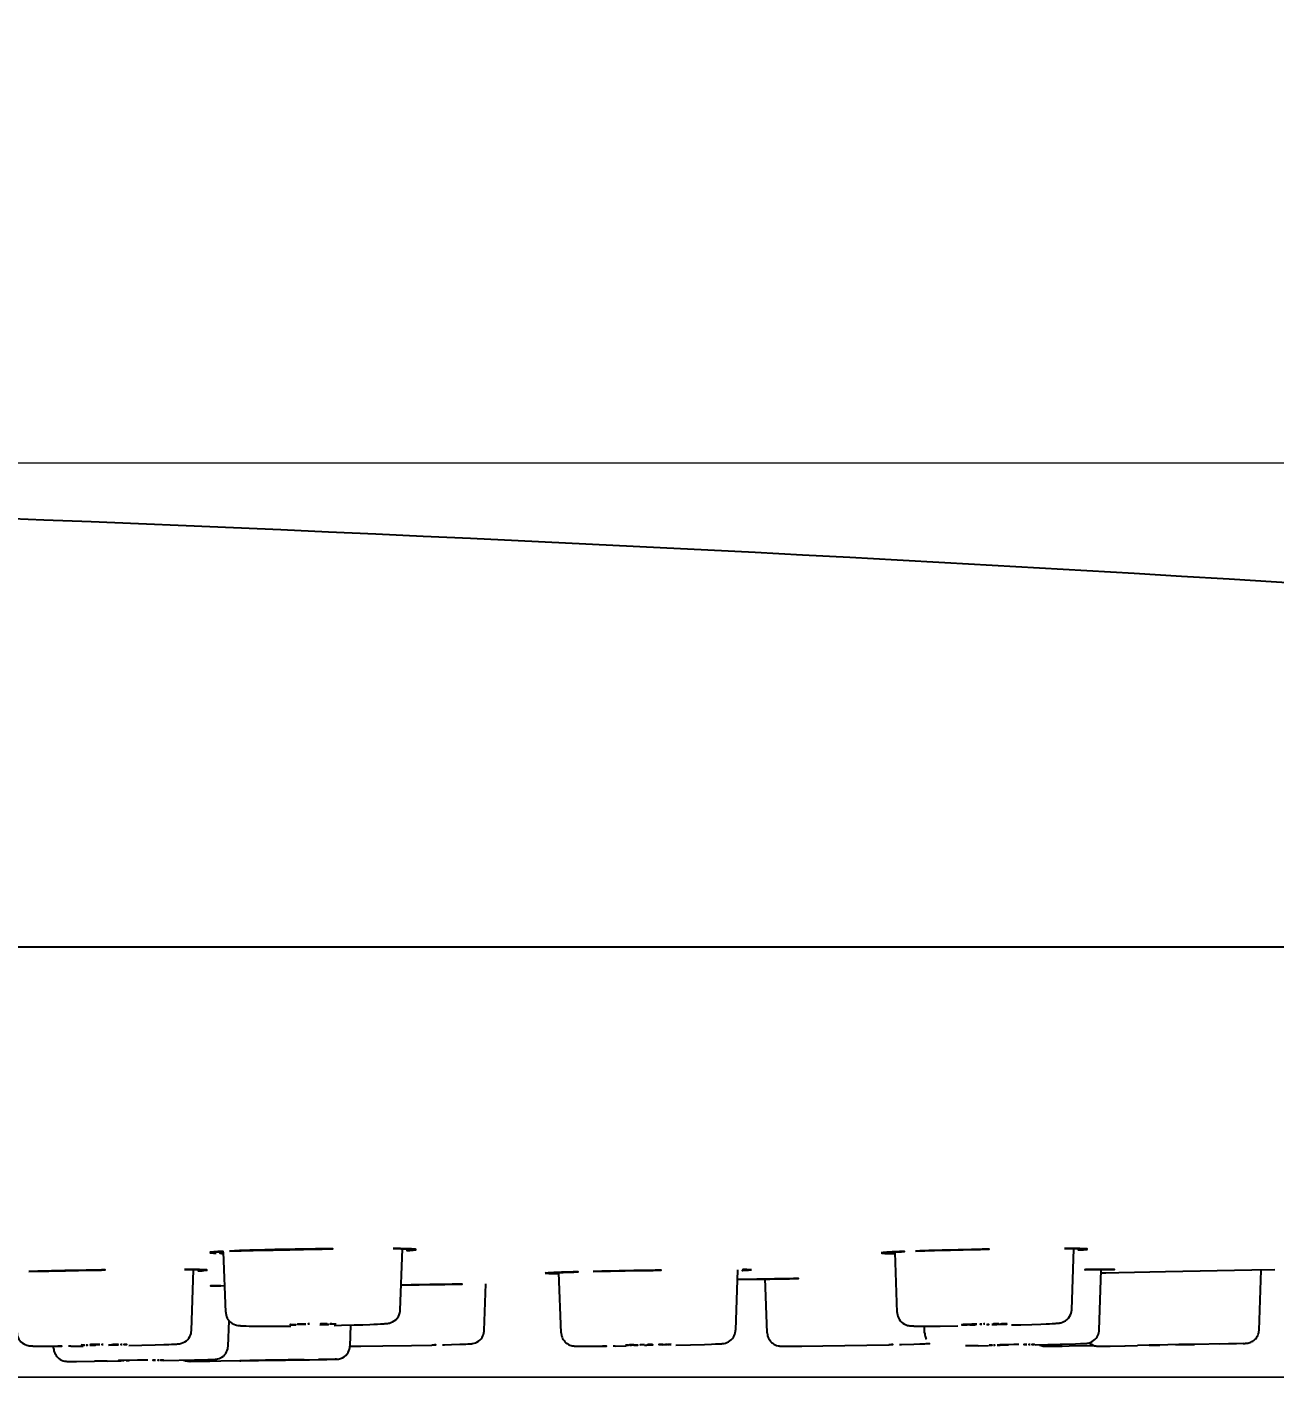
# Model space of a CAD drawing. Extents: x 16296660632 to 16296676033, y -37409619871 to -37409617369.
# Drawn here: x 16296675612.87 to 16296675640.12, y -37409617489.01 to -37409617459.53 of the extents above; entities that cross this region are included whole.
import ezdxf

# ---------------------------------------------------------------- set-up
doc = ezdxf.new("R2010")
doc.units = 0
doc.header["$LTSCALE"] = 10
doc.header["$MEASUREMENT"] = 0
doc.header["$PDMODE"] = 3
doc.header["$PDSIZE"] = -10
doc.layers.get('0').update_dxf_attribs({"linetype": 'CONTINUOUS'})
doc.layers.get('DEFPOINTS').update_dxf_attribs({"linetype": 'CONTINUOUS'})
doc.styles.add('Daelim Dimension', font='')
doc.styles.get('Daelim Dimension').set_extended_font_data('NanumGothic')
doc.dimstyles.new('DEFAULT', dxfattribs={"dimscale": 2, "dimtxt": 2, "dimasz": 2, "dimexe": 0, "dimexo": 2, "dimgap": 1, "dimtad": 1, "dimdec": 1, "dimzin": 9, "dimdsep": 46, "dimtxsty": 'Daelim Dimension', "dimcen": 0.5, "dimclrd": 252, "dimclre": 252, "dimclrt": 3, "dimadec": 1, "dimazin": 0, "dimtfac": 1, "dimtdec": 1, "dimtix": 1, "dimtmove": 0, "dimatfit": 3, "dimfxl": 1, "dimtolj": 1, "dimtzin": 1, "dimlwd": 9, "dimlwe": 9, "dimarcsym": 0})

# ---------------------------------------------------------------- blocks, each defined once
blk = doc.blocks.new('*D1')
at = {"color": 5, "lineweight": 9, "transparency": 16777216}
for p, q in [((16296675579.04278, -37409617430.044456), (16296675749.72908, -37409617430.044456)), ((16296675749.72908, -37409617434.044456), (16296675749.72908, -37409617485.012138)), ((16296675567.878839, -37409617489.012138), (16296675749.72908, -37409617489.012138))]:
    blk.add_line(p, q, dxfattribs=at)
at = {"color": 5, "transparency": 16777216}
for points in [[(16296675749.06241, -37409617434.044456), (16296675750.395741, -37409617434.044456), (16296675749.72908, -37409617430.044456)], [(16296675749.06241, -37409617485.012138), (16296675750.395741, -37409617485.012138), (16296675749.72908, -37409617489.012138)]]:
    blk.add_solid(points, dxfattribs=at)
at = {"layer": 'DEFPOINTS', "color": 0, "transparency": 16777216}
for p in [(16296675575.04278, -37409617430.044456), (16296675563.878839, -37409617489.012138), (16296675749.72908, -37409617489.012138)]:
    blk.add_point(p, dxfattribs=at)
at = {"color": 7, "transparency": 16777216, "insert": (16296675740.1082, -37409617459.737473), "char_height": 14, "attachment_point": 5, "rotation": 90, "style": 'Daelim Dimension'}
blk.add_mtext('\\A1;59', dxfattribs=at)
blk = doc.blocks.new('*D2')
at = {"color": 5, "lineweight": 9, "transparency": 16777216}
for p, q in [((16296675714.59089, -37409617469.04446), (16296675714.59089, -37409617438.74547)), ((16296675587.64277, -37409617469.04446), (16296675714.59089, -37409617469.04446)), ((16296675714.59089, -37409617485.01376), (16296675714.59089, -37409617473.04446)), ((16296675568.13936, -37409617489.01376), (16296675714.59089, -37409617489.01376))]:
    blk.add_line(p, q, dxfattribs=at)
at = {"color": 5, "transparency": 16777216}
for points in [[(16296675713.92423, -37409617473.04446), (16296675715.25756, -37409617473.04446), (16296675714.59089, -37409617469.04446)], [(16296675713.92423, -37409617485.01376), (16296675715.25756, -37409617485.01376), (16296675714.59089, -37409617489.01376)]]:
    blk.add_solid(points, dxfattribs=at)
at = {"layer": 'DEFPOINTS', "color": 0, "transparency": 16777216}
for p in [(16296675583.64277, -37409617469.04446), (16296675564.13936, -37409617489.01376), (16296675714.59089, -37409617489.01376)]:
    blk.add_point(p, dxfattribs=at)
at = {"color": 7, "transparency": 16777216, "insert": (16296675705.00006, -37409617451.71113), "char_height": 14, "attachment_point": 5, "rotation": 90, "style": 'Daelim Dimension'}
blk.add_mtext('\\A1;20', dxfattribs=at)

msp = doc.modelspace()

# ---------------------------------------------------------------- linework, layer by layer
at = {"color": 7, "linetype": 'Continuous'}
for p, q in [((16296675677.86886, -37409617479.627632), (16296675449.416691, -37409617479.627632)), ((16296675617.2092, -37409617487.597549), (16296675617.16338, -37409617486.285454)), ((16296675621.022461, -37409617487.550629), (16296675621.06908, -37409617486.215698)), ((16296675631.871469, -37409617487.603706), (16296675631.825741, -37409617486.294167)), ((16296675635.684731, -37409617487.544456), (16296675635.731199, -37409617486.213852)), ((16296675616.463341, -37409617487.998787), (16296675616.50967, -37409617486.672333)), ((16296675628.34721, -37409617487.993942), (16296675628.39337, -37409617486.672241)), ((16296675636.285271, -37409617487.990593), (16296675636.331209, -37409617486.674927)), ((16296675637.72958, -37409617486.709137), (16296675639.619961, -37409617486.673073)), ((16296675639.619961, -37409617486.673073), (16296675640.12348, -37409617486.66494)), ((16296675639.77873, -37409617487.989159), (16296675639.82444, -37409617486.680206)), ((16296675622.85718, -37409617487.995941), (16296675622.892799, -37409617486.975929)), ((16296675624.53396, -37409617488.0466), (16296675624.48819, -37409617486.736038)), ((16296675629.03364, -37409617488.048309), (16296675628.992331, -37409617486.86541)), ((16296675636.324539, -37409617486.73748), (16296675636.429239, -37409617486.735313)), ((16296675636.429239, -37409617486.735313), (16296675636.717291, -37409617486.729401)), ((16296675636.717291, -37409617486.729401), (16296675637.72958, -37409617486.709137)), ((16296675617.105471, -37409617487.019363), (16296675617.19338, -37409617487.018669)), ((16296675617.263861, -37409617488.338867), (16296675617.283239, -37409617487.78392)), ((16296675620.017929, -37409617487.877319), (16296675620.200821, -37409617487.871773)), ((16296675620.200821, -37409617487.871773), (16296675620.356581, -37409617487.866203)), ((16296675620.356581, -37409617487.866203), (16296675620.445339, -37409617487.862541)), ((16296675620.445339, -37409617487.862541), (16296675620.52228, -37409617487.858963)), ((16296675620.52228, -37409617487.858963), (16296675620.58782, -37409617487.855453)), ((16296675634.57235, -37409617487.872299), (16296675634.81053, -37409617487.865173)), ((16296675634.81053, -37409617487.865173), (16296675635.00815, -37409617487.858253)), ((16296675635.00815, -37409617487.858253), (16296675635.129259, -37409617487.853302)), ((16296675635.129259, -37409617487.853302), (16296675635.19742, -37409617487.850151)), ((16296675635.19742, -37409617487.850151), (16296675635.25588, -37409617487.84713)), ((16296675635.25588, -37409617487.84713), (16296675635.30518, -37409617487.844223)), ((16296675617.72298, -37409617487.900238), (16296675617.79528, -37409617487.901466)), ((16296675617.79528, -37409617487.901466), (16296675617.90193, -37409617487.902657)), ((16296675617.90193, -37409617487.902657), (16296675618.04818, -37409617487.903481)), ((16296675618.04818, -37409617487.903481), (16296675618.288651, -37409617487.903511)), ((16296675618.288651, -37409617487.903511), (16296675618.632891, -37409617487.901611)), ((16296675619.5805, -37409617487.887871), (16296675619.73563, -37409617487.884483)), ((16296675619.73563, -37409617487.884483), (16296675620.017929, -37409617487.877319)), ((16296675619.9252, -37409617488.337784), (16296675619.94121, -37409617487.87941)), ((16296675632.34594, -37409617487.902321), (16296675632.410299, -37409617487.903038)), ((16296675632.410299, -37409617487.903038), (16296675632.484961, -37409617487.903503)), ((16296675632.472019, -37409617488.050087), (16296675632.46698, -37409617487.905853)), ((16296675632.484961, -37409617487.903503), (16296675632.60556, -37409617487.903679)), ((16296675632.60556, -37409617487.903679), (16296675632.81354, -37409617487.902931)), ((16296675632.81354, -37409617487.902931), (16296675633.19689, -37409617487.899391)), ((16296675634.3703, -37409617487.877632), (16296675634.57235, -37409617487.872299)), ((16296675613.071039, -37409617488.338516), (16296675613.12571, -37409617488.339447)), ((16296675613.12571, -37409617488.339447), (16296675613.225861, -37409617488.340508)), ((16296675613.225861, -37409617488.340508), (16296675613.34712, -37409617488.341133)), ((16296675613.34712, -37409617488.341133), (16296675613.54435, -37409617488.341202)), ((16296675613.450609, -37409617488.382378), (16296675613.449289, -37409617488.344582)), ((16296675613.829229, -37409617488.339996), (16296675613.779989, -37409617488.340279)), ((16296675613.82708, -37409617488.34005), (16296675614.09716, -37409617488.337959)), ((16296675615.09606, -37409617488.324188), (16296675615.375509, -37409617488.318558)), ((16296675615.375509, -37409617488.318558), (16296675615.669109, -37409617488.31144)), ((16296675615.669109, -37409617488.31144), (16296675615.85651, -37409617488.305901)), ((16296675615.85651, -37409617488.305901), (16296675615.96843, -37409617488.301933)), ((16296675615.96843, -37409617488.301933), (16296675616.02951, -37409617488.299393)), ((16296675616.02951, -37409617488.299393), (16296675616.08013, -37409617488.296944)), ((16296675619.912661, -37409617488.340767), (16296675620.159031, -37409617488.339211)), ((16296675620.159031, -37409617488.339211), (16296675620.63858, -37409617488.334213)), ((16296675620.63858, -37409617488.334213), (16296675621.2663, -37409617488.324699)), ((16296675621.2663, -37409617488.324699), (16296675621.71471, -37409617488.31591)), ((16296675621.94146, -37409617488.310608), (16296675621.984421, -37409617488.309517)), ((16296675621.986891, -37409617488.309479), (16296675622.139111, -37409617488.305351)), ((16296675622.139111, -37409617488.305351), (16296675622.32415, -37409617488.299507)), ((16296675622.32415, -37409617488.299507), (16296675622.409019, -37409617488.296303)), ((16296675622.409019, -37409617488.296303), (16296675622.455379, -37409617488.294296)), ((16296675622.455379, -37409617488.294296), (16296675622.494169, -37409617488.292374)), ((16296675624.912519, -37409617488.34034), (16296675624.9491, -37409617488.340767)), ((16296675624.9491, -37409617488.340767), (16296675624.99243, -37409617488.341072)), ((16296675624.99243, -37409617488.341072), (16296675625.070379, -37409617488.341278)), ((16296675625.070379, -37409617488.341278), (16296675625.19804, -37409617488.341049)), ((16296675625.19804, -37409617488.341049), (16296675625.435699, -37409617488.339592)), ((16296675625.71833, -37409617488.336807), (16296675625.66935, -37409617488.337357)), ((16296675625.716789, -37409617488.336853), (16296675625.951691, -37409617488.333969)), ((16296675625.947809, -37409617488.317581), (16296675625.94367, -37409617488.318321)), ((16296675626.35664, -37409617488.31662), (16296675626.40873, -37409617488.315819)), ((16296675626.52327, -37409617488.303543), (16296675626.471081, -37409617488.304337)), ((16296675626.932529, -37409617488.302582), (16296675626.936689, -37409617488.301842)), ((16296675627.042971, -37409617488.31546), (16296675627.358419, -37409617488.308434)), ((16296675627.358419, -37409617488.308434), (16296675627.662279, -37409617488.300529)), ((16296675627.662279, -37409617488.300529), (16296675627.81687, -37409617488.295761)), ((16296675627.81687, -37409617488.295761), (16296675627.90719, -37409617488.292503)), ((16296675627.90719, -37409617488.292503), (16296675627.95549, -37409617488.290489)), ((16296675627.95549, -37409617488.290489), (16296675627.99482, -37409617488.288597)), ((16296675629.397079, -37409617488.340897), (16296675629.43111, -37409617488.341164)), ((16296675629.43111, -37409617488.341164), (16296675629.472151, -37409617488.341293)), ((16296675629.472151, -37409617488.341293), (16296675629.57715, -37409617488.341072)), ((16296675629.57715, -37409617488.341072), (16296675629.79318, -37409617488.339523)), ((16296675629.79318, -37409617488.339523), (16296675630.247601, -37409617488.334183)), ((16296675630.247601, -37409617488.334183), (16296675631.21265, -37409617488.318161)), ((16296675631.21265, -37409617488.318161), (16296675631.695419, -37409617488.30822)), ((16296675631.92403, -37409617488.302917), (16296675631.967251, -37409617488.301857)), ((16296675631.968679, -37409617488.301826), (16296675632.23941, -37409617488.294617)), ((16296675632.23941, -37409617488.294617), (16296675632.364889, -37409617488.290741)), ((16296675632.364889, -37409617488.290741), (16296675632.438271, -37409617488.288139)), ((16296675632.438271, -37409617488.288139), (16296675632.477579, -37409617488.28656)), ((16296675632.477579, -37409617488.28656), (16296675632.50968, -37409617488.28508)), ((16296675633.640511, -37409617488.332207), (16296675633.36372, -37409617488.336273)), ((16296675633.639641, -37409617488.33223), (16296675633.86932, -37409617488.328529)), ((16296675634.420151, -37409617488.30629), (16296675634.30678, -37409617488.308434)), ((16296675634.531349, -37409617488.304337), (16296675634.420151, -37409617488.30629)), ((16296675634.8848, -37409617488.30957), (16296675635.434561, -37409617488.297394)), ((16296675635.13065, -37409617488.34127), (16296675635.16242, -37409617488.341133)), ((16296675635.142851, -37409617488.341209), (16296675635.380699, -37409617488.338608)), ((16296675635.16242, -37409617488.341133), (16296675635.261681, -37409617488.340157)), ((16296675635.261681, -37409617488.340157), (16296675635.631149, -37409617488.334824)), ((16296675635.434561, -37409617488.297394), (16296675635.768681, -37409617488.288727)), ((16296675635.631651, -37409617488.334824), (16296675636.053379, -37409617488.327682)), ((16296675635.768681, -37409617488.288727), (16296675635.87789, -37409617488.285347)), ((16296675635.87789, -37409617488.285347), (16296675635.93549, -37409617488.283234)), ((16296675635.93549, -37409617488.283234), (16296675635.96368, -37409617488.282013)), ((16296675636.053379, -37409617488.327682), (16296675636.169291, -37409617488.325607)), ((16296675636.278339, -37409617488.341232), (16296675636.293739, -37409617488.341072)), ((16296675636.293739, -37409617488.341072), (16296675636.390369, -37409617488.339577)), ((16296675636.390369, -37409617488.339577), (16296675636.45908, -37409617488.338417)), ((16296675636.45908, -37409617488.338417), (16296675636.4916, -37409617488.337852)), ((16296675636.4916, -37409617488.337852), (16296675636.526991, -37409617488.337227)), ((16296675636.526991, -37409617488.337227), (16296675636.848419, -37409617488.331367)), ((16296675636.848301, -37409617488.331383), (16296675637.122169, -37409617488.326233)), ((16296675637.393681, -37409617488.321037), (16296675637.122169, -37409617488.326233)), ((16296675637.37513, -37409617488.319817), (16296675637.46277, -37409617488.318451)), ((16296675637.38027, -37409617488.319633), (16296675637.37513, -37409617488.319817)), ((16296675637.781759, -37409617488.311241), (16296675637.38027, -37409617488.319633)), ((16296675637.46277, -37409617488.318451), (16296675637.54458, -37409617488.316963)), ((16296675637.54458, -37409617488.316963), (16296675637.606421, -37409617488.315804)), ((16296675638.025829, -37409617488.306473), (16296675637.781759, -37409617488.311241)), ((16296675637.961069, -37409617488.308929), (16296675638.36297, -37409617488.300529)), ((16296675638.13744, -37409617488.304337), (16296675638.025829, -37409617488.306473)), ((16296675638.198681, -37409617488.3032), (16296675638.13637, -37409617488.304367)), ((16296675638.2805, -37409617488.301712), (16296675638.198681, -37409617488.3032)), ((16296675639.10544, -37409617488.286842), (16296675638.25458, -37409617488.304176)), ((16296675638.36813, -37409617488.300339), (16296675638.2805, -37409617488.301712)), ((16296675638.36297, -37409617488.300529), (16296675638.36813, -37409617488.300339)), ((16296675638.9077, -37409617488.287918), (16296675639.11731, -37409617488.284073)), ((16296675639.430031, -37409617488.279709), (16296675639.10544, -37409617488.286842)), ((16296675639.11731, -37409617488.284073), (16296675639.28149, -37409617488.281143)), ((16296675639.28149, -37409617488.281143), (16296675639.484591, -37409617488.278122)), ((16296675639.429541, -37409617488.279716), (16296675639.467699, -37409617488.27874)), ((16296675639.467699, -37409617488.27874), (16296675639.481039, -37409617488.278343)), ((16296675639.481039, -37409617488.278343), (16296675639.486231, -37409617488.278137)), ((16296675613.568159, -37409617488.609253), (16296675613.59602, -37409617488.628357)), ((16296675613.78227, -37409617488.672974), (16296675613.804359, -37409617488.673088)), ((16296675613.804359, -37409617488.673088), (16296675613.847811, -37409617488.673111)), ((16296675613.847811, -37409617488.673111), (16296675613.950911, -37409617488.672707)), ((16296675613.950911, -37409617488.672707), (16296675614.343769, -37409617488.669434)), ((16296675614.57439, -37409617488.666977), (16296675614.34444, -37409617488.669434)), ((16296675614.623091, -37409617488.666428), (16296675614.57439, -37409617488.666977)), ((16296675614.62248, -37409617488.666443), (16296675614.866409, -37409617488.663559)), ((16296675615.285139, -37409617488.649178), (16296675614.923149, -37409617488.655243)), ((16296675615.398729, -37409617488.647614), (16296675615.285139, -37409617488.649178)), ((16296675615.510151, -37409617488.646187), (16296675615.398729, -37409617488.647614)), ((16296675615.847931, -37409617488.650146), (16296675616.53043, -37409617488.638924)), ((16296675616.44322, -37409617488.672707), (16296675616.416229, -37409617488.673103)), ((16296675616.443171, -37409617488.672707), (16296675617.10181, -37409617488.663239)), ((16296675616.52491, -37409617488.671532), (16296675616.44322, -37409617488.672707)), ((16296675616.660299, -37409617488.669594), (16296675616.52491, -37409617488.671532)), ((16296675616.53043, -37409617488.638924), (16296675616.81864, -37409617488.633102)), ((16296675616.81864, -37409617488.633102), (16296675616.89649, -37409617488.631142)), ((16296675616.89649, -37409617488.631142), (16296675616.936449, -37409617488.629913)), ((16296675616.936449, -37409617488.629913), (16296675616.955851, -37409617488.629181)), ((16296675617.10181, -37409617488.663239), (16296675617.634781, -37409617488.655579)), ((16296675617.528139, -37409617488.657417), (16296675617.52174, -37409617488.657509)), ((16296675617.521749, -37409617488.657509), (16296675617.5383, -37409617488.657272)), ((16296675617.53824, -37409617488.657272), (16296675617.528139, -37409617488.657417)), ((16296675617.73583, -37409617488.654427), (16296675617.53824, -37409617488.657272)), ((16296675617.5383, -37409617488.657272), (16296675617.60957, -37409617488.65625)), ((16296675617.60957, -37409617488.65625), (16296675617.69359, -37409617488.655037)), ((16296675617.634781, -37409617488.655579), (16296675617.92383, -37409617488.651428)), ((16296675617.69359, -37409617488.655037), (16296675617.72624, -37409617488.654572)), ((16296675617.828979, -37409617488.653099), (16296675617.73583, -37409617488.654427)), ((16296675617.9561, -37409617488.651268), (16296675617.828979, -37409617488.653099)), ((16296675617.92383, -37409617488.651428), (16296675618.2153, -37409617488.647232)), ((16296675618.07999, -37409617488.64949), (16296675617.9561, -37409617488.651268)), ((16296675618.309919, -37409617488.646187), (16296675618.07999, -37409617488.64949)), ((16296675618.2153, -37409617488.647232), (16296675618.494221, -37409617488.643227)), ((16296675618.299841, -37409617488.646332), (16296675618.49822, -37409617488.643478)), ((16296675618.34289, -37409617488.645714), (16296675618.309919, -37409617488.646187)), ((16296675618.42692, -37409617488.644501), (16296675618.34289, -37409617488.645714)), ((16296675618.48489, -37409617488.643669), (16296675618.42692, -37409617488.644501)), ((16296675618.498159, -37409617488.643478), (16296675618.48489, -37409617488.643669)), ((16296675618.494221, -37409617488.643227), (16296675618.765949, -37409617488.63932)), ((16296675618.51473, -37409617488.643242), (16296675618.498159, -37409617488.643478)), ((16296675618.49822, -37409617488.643478), (16296675618.50832, -37409617488.643333)), ((16296675618.50832, -37409617488.643333), (16296675618.51473, -37409617488.643242)), ((16296675618.765949, -37409617488.63932), (16296675618.99894, -37409617488.635971)), ((16296675618.99894, -37409617488.635971), (16296675619.04274, -37409617488.635353)), ((16296675619.04274, -37409617488.635353), (16296675619.420059, -37409617488.629921)), ((16296675619.38438, -37409617488.630432), (16296675619.23789, -37409617488.632538)), ((16296675619.521379, -37409617488.628464), (16296675619.38438, -37409617488.630432)), ((16296675619.420059, -37409617488.629921), (16296675619.602779, -37409617488.627296)), ((16296675619.603029, -37409617488.627289), (16296675619.521379, -37409617488.628464)), ((16296675619.602779, -37409617488.627296), (16296675619.612049, -37409617488.627159)), ((16296675619.629551, -37409617488.626907), (16296675619.603029, -37409617488.627289)), ((16296675619.612049, -37409617488.627159), (16296675619.629551, -37409617488.626907))]:
    msp.add_line(p, q, dxfattribs=at)
for points in [[(16296675620.58782, -37409617487.855453), (16296675620.616501, -37409617487.853722), (16296675620.642639, -37409617487.852013), (16296675620.666361, -37409617487.850288), (16296675620.68796, -37409617487.848541), (16296675620.707609, -37409617487.846741), (16296675620.72604, -37409617487.844803), (16296675620.74338, -37409617487.842613), (16296675620.7623, -37409617487.839661), (16296675620.785801, -37409617487.834839), (16296675620.81428, -37409617487.826752), (16296675620.850639, -37409617487.812019), (16296675620.8892, -37409617487.789917), (16296675620.924471, -37409617487.762283), (16296675620.955601, -37409617487.729118), (16296675620.980961, -37409617487.692436), (16296675621.000311, -37409617487.653412), (16296675621.01334, -37409617487.613579), (16296675621.020571, -37409617487.573601), (16296675621.02227, -37409617487.55056)], [(16296675635.30518, -37409617487.844223), (16296675635.32662, -37409617487.842789), (16296675635.34618, -37409617487.84137), (16296675635.36396, -37409617487.839928), (16296675635.380409, -37409617487.838417), (16296675635.39551, -37409617487.83683), (16296675635.411119, -37409617487.834869), (16296675635.428499, -37409617487.832153), (16296675635.45002, -37409617487.827698), (16296675635.48019, -37409617487.81897), (16296675635.514601, -37409617487.804741), (16296675635.54985, -37409617487.784599), (16296675635.58374, -37409617487.758591), (16296675635.6131, -37409617487.728539), (16296675635.637751, -37409617487.69503), (16296675635.65712, -37409617487.659576), (16296675635.671181, -37409617487.622971), (16296675635.680099, -37409617487.586014), (16296675635.684271, -37409617487.549278), (16296675635.68449, -37409617487.544319)], [(16296675617.20941, -37409617487.597557), (16296675617.21139, -37409617487.622932), (16296675617.21772, -37409617487.657928), (16296675617.22842, -37409617487.692749), (16296675617.243759, -37409617487.72683), (16296675617.26383, -37409617487.759682), (16296675617.28842, -37409617487.790398), (16296675617.317659, -37409617487.818283), (16296675617.350349, -37409617487.841949), (16296675617.386351, -37409617487.861412), (16296675617.420691, -37409617487.874718), (16296675617.44829, -37409617487.882233), (16296675617.47131, -37409617487.886688), (16296675617.48978, -37409617487.889313), (16296675617.50638, -37409617487.891113), (16296675617.523279, -37409617487.892578), (16296675617.54093, -37409617487.893829), (16296675617.560341, -37409617487.894958), (16296675617.581631, -37409617487.896004), (16296675617.605181, -37409617487.89698), (16296675617.631041, -37409617487.897888), (16296675617.65933, -37409617487.898743), (16296675617.72298, -37409617487.900238)], [(16296675631.871691, -37409617487.60379), (16296675631.87282, -37409617487.621193), (16296675631.877831, -37409617487.654488), (16296675631.88681, -37409617487.687943), (16296675631.900049, -37409617487.721046), (16296675631.91781, -37409617487.753387), (16296675631.940001, -37409617487.784172), (16296675631.966591, -37409617487.812637), (16296675631.997259, -37409617487.837738), (16296675632.032551, -37409617487.85952), (16296675632.067989, -37409617487.875473), (16296675632.09977, -37409617487.885452), (16296675632.126801, -37409617487.891197), (16296675632.146259, -37409617487.894043), (16296675632.162331, -37409617487.895752), (16296675632.177469, -37409617487.896973), (16296675632.19248, -37409617487.897926), (16296675632.208771, -37409617487.898773), (16296675632.22646, -37409617487.899521), (16296675632.246031, -37409617487.900192), (16296675632.26759, -37409617487.90081), (16296675632.29138, -37409617487.901367), (16296675632.34594, -37409617487.902321)], [(16296675612.651461, -37409617488.041809), (16296675612.65291, -37409617488.062508), (16296675612.657921, -37409617488.094093), (16296675612.66643, -37409617488.125572), (16296675612.67865, -37409617488.156616), (16296675612.694811, -37409617488.186989), (16296675612.714821, -37409617488.216049), (16296675612.73856, -37409617488.243111), (16296675612.76609, -37409617488.267593), (16296675612.79804, -37409617488.289513), (16296675612.831499, -37409617488.306801), (16296675612.86471, -37409617488.319183), (16296675612.894039, -37409617488.326653), (16296675612.914909, -37409617488.330276), (16296675612.93152, -37409617488.332336), (16296675612.94581, -37409617488.333649), (16296675612.959249, -37409617488.33461), (16296675612.97365, -37409617488.335426), (16296675612.989189, -37409617488.336159), (16296675613.00654, -37409617488.336823), (16296675613.02582, -37409617488.337433), (16296675613.071039, -37409617488.338516)], [(16296675616.24658, -37409617488.276398), (16296675616.280701, -37409617488.263817), (16296675616.317051, -37409617488.244858), (16296675616.3501, -37409617488.221611), (16296675616.379829, -37409617488.194038), (16296675616.40494, -37409617488.163437), (16296675616.425489, -37409617488.130592), (16296675616.44125, -37409617488.096489), (16296675616.452299, -37409617488.061707), (16296675616.45895, -37409617488.026817), (16296675616.46129, -37409617487.998489)], [(16296675622.494169, -37409617488.292374), (16296675622.510889, -37409617488.291443), (16296675622.526039, -37409617488.290512), (16296675622.539721, -37409617488.289581), (16296675622.552401, -37409617488.288597), (16296675622.564131, -37409617488.287567), (16296675622.57637, -37409617488.286308), (16296675622.58983, -37409617488.284592), (16296675622.60705, -37409617488.281761), (16296675622.632271, -37409617488.276001), (16296675622.66234, -37409617488.266167), (16296675622.69574, -37409617488.250893), (16296675622.7293, -37409617488.230118), (16296675622.759109, -37409617488.205933), (16296675622.78541, -37409617488.178223), (16296675622.807699, -37409617488.147797), (16296675622.82576, -37409617488.115578), (16296675622.839291, -37409617488.082558), (16296675622.84857, -37409617488.049072), (16296675622.85387, -37409617488.015488), (16296675622.8552, -37409617487.99588)], [(16296675624.535351, -37409617488.046837), (16296675624.536501, -37409617488.064583), (16296675624.54023, -37409617488.091164), (16296675624.546379, -37409617488.117653), (16296675624.55514, -37409617488.144058), (16296675624.56662, -37409617488.17009), (16296675624.58087, -37409617488.195473), (16296675624.59786, -37409617488.21991), (16296675624.617559, -37409617488.242996), (16296675624.6401, -37409617488.264442), (16296675624.66568, -37409617488.284019), (16296675624.69363, -37409617488.301033), (16296675624.724461, -37409617488.315468), (16296675624.75416, -37409617488.325592), (16296675624.779169, -37409617488.331573), (16296675624.799669, -37409617488.334923), (16296675624.814079, -37409617488.33654), (16296675624.825541, -37409617488.337486), (16296675624.83614, -37409617488.33815), (16296675624.846411, -37409617488.338654), (16296675624.857389, -37409617488.339073), (16296675624.86919, -37409617488.339447), (16296675624.88225, -37409617488.339783), (16296675624.912519, -37409617488.34034)], [(16296675628.121481, -37409617488.273628), (16296675628.153139, -37409617488.263329), (16296675628.187, -37409617488.247688), (16296675628.220501, -37409617488.226753), (16296675628.24995, -37409617488.202629), (16296675628.275749, -37409617488.175278), (16296675628.2976, -37409617488.145439), (16296675628.315331, -37409617488.113907), (16296675628.32876, -37409617488.081497), (16296675628.338079, -37409617488.048653), (16296675628.34354, -37409617488.015732), (16296675628.34515, -37409617487.993462)], [(16296675629.034981, -37409617488.048691), (16296675629.035589, -37409617488.059868), (16296675629.038589, -37409617488.085602), (16296675629.043909, -37409617488.111511), (16296675629.051661, -37409617488.137367), (16296675629.062, -37409617488.163017), (16296675629.07506, -37409617488.188232), (16296675629.09083, -37409617488.2127), (16296675629.10928, -37409617488.236069), (16296675629.130489, -37409617488.25798), (16296675629.15447, -37409617488.278023), (16296675629.181061, -37409617488.295883), (16296675629.21081, -37409617488.311531), (16296675629.241131, -37409617488.323448), (16296675629.27091, -37409617488.331619), (16296675629.296471, -37409617488.336166), (16296675629.312969, -37409617488.33802), (16296675629.325371, -37409617488.338951), (16296675629.33621, -37409617488.339523), (16296675629.346411, -37409617488.339912), (16296675629.35742, -37409617488.340233), (16296675629.369289, -37409617488.340492), (16296675629.397079, -37409617488.340897)], [(16296675632.47336, -37409617488.050194), (16296675632.474819, -37409617488.070877), (16296675632.478279, -37409617488.094658), (16296675632.483721, -37409617488.118477), (16296675632.49123, -37409617488.142227), (16296675632.50094, -37409617488.165749), (16296675632.512939, -37409617488.188881)], [(16296675635.96368, -37409617488.282013), (16296675635.975201, -37409617488.281418), (16296675635.98563, -37409617488.280823), (16296675635.99486, -37409617488.280197), (16296675636.00536, -37409617488.27935), (16296675636.01926, -37409617488.277832), (16296675636.038469, -37409617488.274803), (16296675636.06773, -37409617488.267769), (16296675636.101139, -37409617488.255783), (16296675636.133221, -37409617488.239693), (16296675636.16404, -37409617488.219307), (16296675636.19195, -37409617488.195534), (16296675636.21656, -37409617488.168579), (16296675636.23752, -37409617488.139198), (16296675636.25453, -37409617488.108253), (16296675636.267361, -37409617488.076691), (16296675636.27627, -37409617488.044907), (16296675636.28154, -37409617488.013359), (16296675636.28326, -37409617487.990097)], [(16296675639.486231, -37409617488.278137), (16296675639.48934, -37409617488.278008), (16296675639.493059, -37409617488.277817), (16296675639.50017, -37409617488.277344), (16296675639.51491, -37409617488.275833), (16296675639.53377, -37409617488.272812), (16296675639.554411, -37409617488.268097), (16296675639.576441, -37409617488.261322), (16296675639.598539, -37409617488.252541), (16296675639.620689, -37409617488.24157), (16296675639.64245, -37409617488.228447), (16296675639.6635, -37409617488.213219), (16296675639.683399, -37409617488.195992), (16296675639.702009, -37409617488.176666), (16296675639.71913, -37409617488.155273), (16296675639.734579, -37409617488.131897), (16296675639.748091, -37409617488.106659), (16296675639.759331, -37409617488.079613), (16296675639.767969, -37409617488.051064), (16296675639.773911, -37409617488.020699), (16296675639.77676, -37409617487.988632)], [(16296675613.451941, -37409617488.382408), (16296675613.45225, -37409617488.389076), (16296675613.454929, -37409617488.415337), (16296675613.459921, -37409617488.441368), (16296675613.46727, -37409617488.467171)], [(16296675616.08013, -37409617488.296944), (16296675616.10177, -37409617488.295731), (16296675616.121111, -37409617488.29454), (16296675616.13851, -37409617488.293343), (16296675616.154131, -37409617488.292107), (16296675616.1689, -37409617488.290756), (16296675616.18306, -37409617488.289223), (16296675616.1992, -37409617488.287003), (16296675616.22031, -37409617488.283142), (16296675616.24658, -37409617488.276398)], [(16296675616.955851, -37409617488.629181), (16296675616.9641, -37409617488.628807), (16296675616.97142, -37409617488.62841), (16296675616.979959, -37409617488.627853), (16296675616.991409, -37409617488.626831), (16296675617.0079, -37409617488.624687), (16296675617.034, -37409617488.619431), (16296675617.064911, -37409617488.610023), (16296675617.09642, -37409617488.596367), (16296675617.12809, -37409617488.577957), (16296675617.1581, -37409617488.555229), (16296675617.1854, -37409617488.528427), (16296675617.20904, -37409617488.498299), (16296675617.22842, -37409617488.466042), (16296675617.243071, -37409617488.433113), (16296675617.25326, -37409617488.400047), (16296675617.25938, -37409617488.367607), (16296675617.261829, -37409617488.338509)], [(16296675619.627991, -37409617488.62693), (16296675619.674971, -37409617488.62252), (16296675619.72027, -37409617488.61097), (16296675619.761881, -37409617488.593117), (16296675619.7994, -37409617488.569931), (16296675619.832411, -37409617488.542267), (16296675619.86031, -37409617488.511002), (16296675619.883101, -37409617488.477081), (16296675619.900709, -37409617488.441452), (16296675619.913099, -37409617488.404831), (16296675619.92054, -37409617488.36795), (16296675619.92318, -37409617488.337387)], [(16296675627.99482, -37409617488.288597), (16296675628.011459, -37409617488.287682), (16296675628.026251, -37409617488.286781), (16296675628.039709, -37409617488.285858), (16296675628.05191, -37409617488.284897), (16296675628.06432, -37409617488.28373), (16296675628.07753, -37409617488.282188), (16296675628.094801, -37409617488.279533), (16296675628.121481, -37409617488.273628)], [(16296675632.50968, -37409617488.28508), (16296675632.52335, -37409617488.284363), (16296675632.53558, -37409617488.283653), (16296675632.54702, -37409617488.28289), (16296675632.557619, -37409617488.282066), (16296675632.569719, -37409617488.280922), (16296675632.58547, -37409617488.278938), (16296675632.59123, -37409617488.277908)], [(16296675634.97876, -37409617488.316887), (16296675635.011351, -37409617488.32859), (16296675635.04092, -37409617488.33567), (16296675635.063459, -37409617488.33902), (16296675635.08003, -37409617488.340424), (16296675635.08942, -37409617488.340858), (16296675635.095631, -37409617488.341026), (16296675635.10183, -37409617488.341148), (16296675635.107889, -37409617488.341209), (16296675635.114691, -37409617488.341263), (16296675635.13065, -37409617488.34127)], [(16296675636.067181, -37409617488.265343), (16296675636.08972, -37409617488.28347), (16296675636.11326, -37409617488.299004), (16296675636.137329, -37409617488.311913), (16296675636.161671, -37409617488.322304), (16296675636.185591, -37409617488.330109), (16296675636.209261, -37409617488.335701), (16296675636.230261, -37409617488.339012), (16296675636.24646, -37409617488.340553), (16296675636.25812, -37409617488.341118), (16296675636.26383, -37409617488.34124), (16296675636.266821, -37409617488.34127), (16296675636.269779, -37409617488.341278), (16296675636.272409, -37409617488.34127), (16296675636.278339, -37409617488.341232)], [(16296675613.467279, -37409617488.467171), (16296675613.477261, -37409617488.492973), (16296675613.489941, -37409617488.518311), (16296675613.505199, -37409617488.542747), (16296675613.52319, -37409617488.566238), (16296675613.544081, -37409617488.588516), (16296675613.568159, -37409617488.609253)], [(16296675613.59602, -37409617488.628357), (16296675613.626341, -37409617488.644539), (16296675613.65913, -37409617488.657417), (16296675613.68972, -37409617488.665604), (16296675613.7138, -37409617488.669693), (16296675613.731991, -37409617488.671532), (16296675613.74251, -37409617488.67215), (16296675613.749769, -37409617488.672432), (16296675613.75724, -37409617488.67263), (16296675613.76474, -37409617488.672783), (16296675613.78227, -37409617488.672974)], [(16296675616.283779, -37409617488.643227), (16296675616.29258, -37409617488.647842), (16296675616.331631, -37409617488.661873), (16296675616.37373, -37409617488.670517), (16296675616.416491, -37409617488.673088)]]:
    msp.add_lwpolyline(points, dxfattribs=at)
for centre, radius, start, end in [((16296675563.6471, -37409618722.493187), 1253.177083, 86.120667918, 89.154011207), ((16296675628.363131, -37409617492.601044), 5.938414, 86.82371, 91.6696483), ((16296675637.82847, -37409617634.597939), 147.939917, 90.65888357, 90.81713484), ((16296675563.642771, -37409613704.941101), 3782.5, 270.869488521, 270.921842352), ((16296675563.642771, -37409613704.941101), 3782.5, 270.980752265, 271.033106015), ((16296675619.11231, -37409617721.57309), 234.562312, 90.4902504, 90.63800688), ((16296675619.438551, -37409617510.358093), 22.506403, 91.010371, 91.2140028), ((16296675619.41469, -37409617507.489761), 19.638115, 89.9631716, 91.088418), ((16296675634.278749, -37409617515.154228), 27.303094, 91.1613216, 91.399398), ((16296675634.322189, -37409617517.258362), 29.407678, 91.035182, 91.1628513), ((16296675634.212391, -37409617509.85733), 22.005881, 90.3117862, 91.0974869), ((16296675633.274929, -37409617460.49543), 27.381482, 271.1599012, 271.3975408), ((16296675633.341419, -37409617465.788193), 22.088413, 270.3144089, 271.0957387), ((16296675613.4252, -37409617424.887207), 63.454056, 270.11037572, 270.3203101), ((16296675614.217859, -37409617476.845139), 11.474703, 269.7298523, 270.1204297), ((16296675614.179159, -37409617461.775864), 26.544039, 270.13562, 270.8596542), ((16296675615.00877, -37409617522.020752), 33.720821, 90.8051149, 90.9271965), ((16296675614.932739, -37409617514.782463), 26.482184, 90.1339807, 90.8607469), ((16296675614.895029, -37409617499.823372), 11.523053, 89.7314915, 90.120539), ((16296675620.080231, -37409617413.292038), 75.041656, 271.2466896, 271.42125872), ((16296675624.72464, -37409617401.337799), 87.004682, 270.46970226, 270.62216179), ((16296675626.004219, -37409617473.933571), 14.386288, 270.1307023, 270.4664239), ((16296675625.86021, -37409617456.027489), 32.292948, 270.4632548, 270.8808526), ((16296675627.016649, -37409617524.565407), 36.265099, 91.0576985, 91.4101153), ((16296675627.210239, -37409617534.659714), 46.361257, 90.9135379, 91.0666663), ((16296675625.753481, -37409617446.882736), 41.438261, 270.9059914, 271.3860588), ((16296675627.017851, -37409617520.437286), 32.137557, 90.461397, 90.8818428), ((16296675626.876619, -37409617502.74176), 14.441456, 90.1320137, 90.4664239), ((16296675629.17713, -37409617374.614143), 113.72195, 271.26833201, 271.3840923), ((16296675633.71229, -37409617463.231483), 25.089276, 270.6072955, 270.7833636), ((16296675633.366159, -37409617437.719498), 50.603607, 270.780304, 270.9719016), ((16296675635.381741, -37409617538.39846), 50.101328, 90.7784464, 90.9725572), ((16296675635.045679, -37409617513.503326), 25.203933, 90.6081697, 90.7833636), ((16296675633.768021, -37409617373.227577), 115.122318, 270.80260166, 270.92752433), ((16296675614.6859, -37409617453.759743), 34.898456, 270.4474093, 270.5748401), ((16296675614.34021, -37409617419.026299), 69.633624, 270.5725453, 270.71013892), ((16296675616.36734, -37409617557.76635), 69.125481, 90.5715618, 90.71046675), ((16296675616.029091, -37409617523.655449), 35.012905, 90.4478464, 90.5748401), ((16296675563.642771, -37409613704.941101), 3784.1, 270.799432753, 270.81604212), ((16296675563.642771, -37409613704.941101), 3784.1, 270.830690811, 270.847300043)]:
    msp.add_arc(centre, radius, start, end, dxfattribs=at)
for points, knots in [([(16296675616.999729, -37409617486.309563), (16296675616.979811, -37409617486.308746), (16296675616.94655, -37409617486.306908), (16296675616.90061, -37409617486.304703), (16296675616.87986, -37409617486.300308), (16296675616.86249, -37409617486.299103), (16296675616.862511, -37409617486.295937)], [0, 0, 0, 0, 0.43187884, 0.742773063, 0.931584654, 1, 1, 1, 1]), ([(16296675616.862511, -37409617486.295937), (16296675616.862591, -37409617486.286362), (16296675616.920099, -37409617486.292137), (16296675616.98287, -37409617486.274361), (16296675617.12812, -37409617486.272408), (16296675617.231251, -37409617486.265511), (16296675617.2927, -37409617486.262901)], [0, 0, 0, 0, 0.066527484, 0.258501504, 0.572982135, 1, 1, 1, 1]), ([(16296675617.163349, -37409617486.314217), (16296675617.14786, -37409617486.313911), (16296675617.093321, -37409617486.312714), (16296675617.038771, -37409617486.311142), (16296675616.999729, -37409617486.309563)], [0, 0, 0, 0, 0.283954272, 1, 1, 1, 1]), ([(16296675617.2927, -37409617486.262901), (16296675617.880199, -37409617486.237953), (16296675619.071489, -37409617486.215958), (16296675620.26285, -37409617486.2024), (16296675620.866131, -37409617486.208611)], [0, 0, 0, 0, 0.493586643, 1, 1, 1, 1]), ([(16296675620.866131, -37409617486.208611), (16296675620.937531, -37409617486.209343), (16296675621.06126, -37409617486.211197), (16296675621.205351, -37409617486.21463), (16296675621.28862, -37409617486.219139), (16296675621.331671, -37409617486.22142), (16296675621.351271, -37409617486.225517), (16296675621.367531, -37409617486.226883), (16296675621.36751, -37409617486.229874)], [0, 0, 0, 0, 0.426102056, 0.740954887, 0.852798869, 0.933303523, 0.982204461, 1, 1, 1, 1]), ([(16296675621.36751, -37409617486.229874), (16296675621.367451, -37409617486.23645), (16296675621.32893, -37409617486.23465), (16296675621.285629, -37409617486.246323), (16296675621.186501, -37409617486.249413), (16296675621.11562, -37409617486.254517), (16296675621.073231, -37409617486.256653)], [0, 0, 0, 0, 0.066744288, 0.256921045, 0.570038408, 1, 1, 1, 1]), ([(16296675631.826241, -37409617486.317879), (16296675631.782749, -37409617486.317429), (16296675631.71036, -37409617486.314934), (16296675631.60796, -37409617486.316841), (16296675631.56506, -37409617486.306023), (16296675631.524429, -37409617486.311234), (16296675631.52462, -37409617486.304672)], [0, 0, 0, 0, 0.431572481, 0.744810903, 0.93493683, 1, 1, 1, 1]), ([(16296675631.52462, -37409617486.304672), (16296675631.52475, -37409617486.300308), (16296675631.549879, -37409617486.301277), (16296675631.578711, -37409617486.293457), (16296675631.644051, -37409617486.290939), (16296675631.726271, -37409617486.284927), (16296675631.833759, -37409617486.279892), (16296675632.016911, -37409617486.271698), (16296675632.1649, -37409617486.266434), (16296675632.26985, -37409617486.262901)], [0, 0, 0, 0, 0.017513095, 0.067199045, 0.149115249, 0.262402205, 0.405916811, 0.578305385, 1, 1, 1, 1]), ([(16296675632.26985, -37409617486.262901), (16296675632.530939, -37409617486.254128), (16296675633.61688, -37409617486.225143), (16296675634.703211, -37409617486.20504), (16296675635.528311, -37409617486.206757)], [0, 0, 0, 0, 0.240469058, 1, 1, 1, 1]), ([(16296675635.528311, -37409617486.206757), (16296675635.59973, -37409617486.206917), (16296675635.723379, -37409617486.207741), (16296675635.86759, -37409617486.209427), (16296675635.95063, -37409617486.212921), (16296675635.99398, -37409617486.214058), (16296675636.012911, -37409617486.218147), (16296675636.02961, -37409617486.218269), (16296675636.02952, -37409617486.221138)], [0, 0, 0, 0, 0.426757929, 0.741757803, 0.853625682, 0.934138434, 0.982867251, 1, 1, 1, 1]), ([(16296675636.02952, -37409617486.221138), (16296675636.02931, -37409617486.227722), (16296675635.99024, -37409617486.223862), (16296675635.94672, -37409617486.236313), (16296675635.846451, -37409617486.238129), (16296675635.774891, -37409617486.243294), (16296675635.73204, -37409617486.245331)], [0, 0, 0, 0, 0.066123857, 0.256476254, 0.569482081, 1, 1, 1, 1]), ([(16296675612.913971, -37409617486.709137), (16296675613.17585, -37409617486.701622), (16296675614.30682, -37409617486.677269), (16296675615.438101, -37409617486.66156), (16296675616.307329, -37409617486.66526)], [0, 0, 0, 0, 0.231597382, 1, 1, 1, 1]), ([(16296675616.307329, -37409617486.66526), (16296675616.37875, -37409617486.665573), (16296675616.50235, -37409617486.666649), (16296675616.64657, -37409617486.668259), (16296675616.72949, -37409617486.67173), (16296675616.77294, -37409617486.672348), (16296675616.79162, -37409617486.676727), (16296675616.80847, -37409617486.67601), (16296675616.808399, -37409617486.678833)], [0, 0, 0, 0, 0.427039093, 0.742040945, 0.853923531, 0.934455203, 0.983115635, 1, 1, 1, 1]), ([(16296675616.808399, -37409617486.678833), (16296675616.80825, -37409617486.68528), (16296675616.76915, -37409617486.679901), (16296675616.7265, -37409617486.692337), (16296675616.62676, -37409617486.692551), (16296675616.555849, -37409617486.697144), (16296675616.513321, -37409617486.698776)], [0, 0, 0, 0, 0.065349174, 0.255667032, 0.56876349, 1, 1, 1, 1]), ([(16296675625.232719, -37409617486.709137), (16296675625.484671, -37409617486.703278), (16296675626.470381, -37409617486.683357), (16296675627.456221, -37409617486.667778), (16296675628.190109, -37409617486.665154)], [0, 0, 0, 0, 0.255622557, 1, 1, 1, 1]), ([(16296675628.69216, -37409617486.671753), (16296675628.691971, -37409617486.678192), (16296675628.652361, -37409617486.670433), (16296675628.60985, -37409617486.683746), (16296675628.50951, -37409617486.682373), (16296675628.43837, -37409617486.686943), (16296675628.395691, -37409617486.688438)], [0, 0, 0, 0, 0.065123028, 0.255495059, 0.568724942, 1, 1, 1, 1]), ([(16296675636.127211, -37409617486.667801), (16296675636.19882, -37409617486.667), (16296675636.322741, -37409617486.666161), (16296675636.46771, -37409617486.664047), (16296675636.550631, -37409617486.665657), (16296675636.594801, -37409617486.663353), (16296675636.61248, -37409617486.668533), (16296675636.63028, -37409617486.664299), (16296675636.630091, -37409617486.667023)], [0, 0, 0, 0, 0.427153942, 0.74268042, 0.854687434, 0.935182909, 0.983736384, 1, 1, 1, 1]), ([(16296675624.487209, -37409617486.753403), (16296675624.44397, -37409617486.753319), (16296675624.37211, -37409617486.751091), (16296675624.269871, -37409617486.75589), (16296675624.22797, -37409617486.743912), (16296675624.18696, -37409617486.752983), (16296675624.18717, -37409617486.746552)], [0, 0, 0, 0, 0.432002224, 0.745739803, 0.935741472, 1, 1, 1, 1]), ([(16296675624.18717, -37409617486.746552), (16296675624.18737, -37409617486.740494), (16296675624.22447, -37409617486.747566), (16296675624.26449, -37409617486.73513), (16296675624.358549, -37409617486.736153), (16296675624.47521, -37409617486.729393), (16296675624.62726, -37409617486.725273), (16296675624.882389, -37409617486.717453), (16296675625.08779, -37409617486.712517), (16296675625.232719, -37409617486.709137)], [0, 0, 0, 0, 0.017369546, 0.068108361, 0.151630404, 0.266758742, 0.411679718, 0.584412532, 1, 1, 1, 1]), ([(16296675618.618971, -37409617487.8713), (16296675618.618931, -37409617487.875473), (16296675618.64484, -37409617487.870201), (16296675618.671511, -37409617487.877617), (16296675618.734039, -37409617487.875038), (16296675618.7778, -37409617487.876343), (16296675618.80361, -37409617487.876389)], [0, 0, 0, 0, 0.067540483, 0.263898717, 0.581164498, 1, 1, 1, 1]), ([(16296675618.62723, -37409617487.869362), (16296675618.62516, -37409617487.869621), (16296675618.62314, -37409617487.870247), (16296675618.618971, -37409617487.870537), (16296675618.618971, -37409617487.8713)], [0, 0, 0, 0, 0.732558762, 1, 1, 1, 1]), ([(16296675618.9617, -37409617487.856743), (16296675618.92186, -37409617487.85759), (16296675618.810431, -37409617487.861282), (16296675618.69841, -37409617487.860512), (16296675618.62723, -37409617487.869362)], [0, 0, 0, 0, 0.357170387, 1, 1, 1, 1]), ([(16296675619.26856, -37409617487.8713), (16296675619.308451, -37409617487.870461), (16296675619.42008, -37409617487.866768), (16296675619.53229, -37409617487.867523), (16296675619.603621, -37409617487.858681)], [0, 0, 0, 0, 0.356968723, 1, 1, 1, 1]), ([(16296675619.611959, -37409617487.856743), (16296675619.61228, -37409617487.852631), (16296675619.585791, -37409617487.857788), (16296675619.55979, -37409617487.850441), (16296675619.496849, -37409617487.852982), (16296675619.453159, -37409617487.851692), (16296675619.427311, -37409617487.851646)], [0, 0, 0, 0, 0.066927468, 0.263094997, 0.580588537, 1, 1, 1, 1]), ([(16296675619.603621, -37409617487.858681), (16296675619.6057, -37409617487.858421), (16296675619.6078, -37409617487.857773), (16296675619.6119, -37409617487.857513), (16296675619.611959, -37409617487.856743)], [0, 0, 0, 0, 0.729442829, 1, 1, 1, 1]), ([(16296675633.61194, -37409617487.859283), (16296675633.567181, -37409617487.860367), (16296675633.487511, -37409617487.862732), (16296675633.39353, -37409617487.865334), (16296675633.3372, -37409617487.868759), (16296675633.30645, -37409617487.868973), (16296675633.29352, -37409617487.872887), (16296675633.281059, -37409617487.871223), (16296675633.281139, -37409617487.873222)], [0, 0, 0, 0, 0.405502782, 0.724780298, 0.842672783, 0.928883172, 0.981780241, 1, 1, 1, 1]), ([(16296675633.942751, -37409617487.868767), (16296675633.987539, -37409617487.867683), (16296675634.06732, -37409617487.865311), (16296675634.16135, -37409617487.862717), (16296675634.21789, -37409617487.859283), (16296675634.24856, -37409617487.859093), (16296675634.261869, -37409617487.855118), (16296675634.274099, -37409617487.856857), (16296675634.27417, -37409617487.854813)], [0, 0, 0, 0, 0.405087745, 0.724229713, 0.842161363, 0.928479192, 0.981549221, 1, 1, 1, 1]), ([(16296675634.27417, -37409617487.854813), (16296675634.2743, -37409617487.850777), (16296675634.248581, -37409617487.856781), (16296675634.22274, -37409617487.84938), (16296675634.16103, -37409617487.852707), (16296675634.11804, -37409617487.851646), (16296675634.092661, -37409617487.851784)], [0, 0, 0, 0, 0.066696701, 0.262959401, 0.580716811, 1, 1, 1, 1]), ([(16296675633.281139, -37409617487.873222), (16296675633.281281, -37409617487.877289), (16296675633.30641, -37409617487.871231), (16296675633.33292, -37409617487.878647), (16296675633.39422, -37409617487.87532), (16296675633.43729, -37409617487.876389), (16296675633.46265, -37409617487.876266)], [0, 0, 0, 0, 0.06720719, 0.263629225, 0.581195053, 1, 1, 1, 1]), ([(16296675614.07519, -37409617488.314812), (16296675614.071369, -37409617488.315079), (16296675614.068029, -37409617488.316528), (16296675614.05986, -37409617488.315437), (16296675614.05987, -37409617488.316757)], [0, 0, 0, 0, 0.743311291, 1, 1, 1, 1]), ([(16296675614.05987, -37409617488.316757), (16296675614.0599, -37409617488.319038), (16296675614.07399, -37409617488.316071), (16296675614.08886, -37409617488.320236), (16296675614.12406, -37409617488.31881), (16296675614.148911, -37409617488.319641), (16296675614.163771, -37409617488.319717)], [0, 0, 0, 0, 0.065509626, 0.257056062, 0.57141185, 1, 1, 1, 1]), ([(16296675614.463079, -37409617488.304337), (16296675614.418949, -37409617488.305061), (16296675614.28966, -37409617488.307907), (16296675614.160191, -37409617488.308861), (16296675614.07519, -37409617488.314812)], [0, 0, 0, 0, 0.341207377, 1, 1, 1, 1]), ([(16296675614.649151, -37409617488.315819), (16296675614.69331, -37409617488.315109), (16296675614.82276, -37409617488.312271), (16296675614.952379, -37409617488.311302), (16296675615.0375, -37409617488.305359)], [0, 0, 0, 0, 0.341065167, 1, 1, 1, 1]), ([(16296675615.0529, -37409617488.303413), (16296675615.05303, -37409617488.301163), (16296675615.03862, -37409617488.30407), (16296675615.024139, -37409617488.299927), (16296675614.98871, -37409617488.301353), (16296675614.963909, -37409617488.300522), (16296675614.949039, -37409617488.300453)], [0, 0, 0, 0, 0.064935098, 0.256292279, 0.570846865, 1, 1, 1, 1]), ([(16296675615.0375, -37409617488.305359), (16296675615.04134, -37409617488.305092), (16296675615.044821, -37409617488.303627), (16296675615.05282, -37409617488.304741), (16296675615.0529, -37409617488.303413)], [0, 0, 0, 0, 0.741422752, 1, 1, 1, 1]), ([(16296675625.94367, -37409617488.318321), (16296675625.94381, -37409617488.320343), (16296675625.956209, -37409617488.317146), (16296675625.969709, -37409617488.320976), (16296675626.00127, -37409617488.319206), (16296675626.02367, -37409617488.319847), (16296675626.03705, -37409617488.319817)], [0, 0, 0, 0, 0.064773982, 0.255515612, 0.570282477, 1, 1, 1, 1]), ([(16296675626.124229, -37409617488.311287), (16296675626.10223, -37409617488.311836), (16296675626.04344, -37409617488.313828), (16296675625.98447, -37409617488.314018), (16296675625.947809, -37409617488.317581)], [0, 0, 0, 0, 0.373968673, 1, 1, 1, 1]), ([(16296675626.7558, -37409617488.308884), (16296675626.77783, -37409617488.308319), (16296675626.83672, -37409617488.306343), (16296675626.89579, -37409617488.306137), (16296675626.932529, -37409617488.302582)], [0, 0, 0, 0, 0.373818178, 1, 1, 1, 1]), ([(16296675626.936689, -37409617488.301842), (16296675626.936701, -37409617488.299843), (16296675626.924009, -37409617488.303017), (16296675626.910839, -37409617488.299179), (16296675626.879089, -37409617488.300957), (16296675626.856741, -37409617488.300323), (16296675626.843349, -37409617488.300339)], [0, 0, 0, 0, 0.0643346, 0.254929654, 0.569849185, 1, 1, 1, 1]), ([(16296675633.945061, -37409617488.316704), (16296675633.92931, -37409617488.317169), (16296675633.916439, -37409617488.324806), (16296675633.88139, -37409617488.313972), (16296675633.88168, -37409617488.319366)], [0, 0, 0, 0, 0.744696168, 1, 1, 1, 1]), ([(16296675633.88168, -37409617488.319366), (16296675633.88179, -37409617488.321442), (16296675633.894739, -37409617488.317284), (16296675633.908581, -37409617488.32148), (16296675633.941271, -37409617488.318947), (16296675633.964399, -37409617488.319489), (16296675633.97823, -37409617488.319344)], [0, 0, 0, 0, 0.064597517, 0.255647953, 0.570233856, 1, 1, 1, 1]), ([(16296675634.30678, -37409617488.308434), (16296675634.27021, -37409617488.309151), (16296675634.14963, -37409617488.311623), (16296675634.029051, -37409617488.314217), (16296675633.945061, -37409617488.316704)], [0, 0, 0, 0, 0.303222234, 1, 1, 1, 1]), ([(16296675634.874701, -37409617488.300797), (16296675634.874729, -37409617488.298729), (16296675634.86145, -37409617488.302887), (16296675634.84796, -37409617488.298683), (16296675634.815069, -37409617488.301224), (16296675634.792009, -37409617488.300667), (16296675634.77817, -37409617488.300819)], [0, 0, 0, 0, 0.064343744, 0.255311175, 0.569985123, 1, 1, 1, 1]), ([(16296675634.81119, -37409617488.303459), (16296675634.82695, -37409617488.302994), (16296675634.84041, -37409617488.295326), (16296675634.87462, -37409617488.306221), (16296675634.874701, -37409617488.300797)], [0, 0, 0, 0, 0.744274655, 1, 1, 1, 1]), ([(16296675635.30397, -37409617488.333862), (16296675635.241329, -37409617488.33548), (16296675635.193069, -37409617488.332787), (16296675635.086201, -37409617488.342133), (16296675635.129339, -37409617488.341263), (16296675635.142851, -37409617488.341209)], [0, 0, 0, 0, 0.775703403, 0.832742631, 1, 1, 1, 1]), ([(16296675614.923149, -37409617488.655243), (16296675614.90757, -37409617488.655571), (16296675614.89485, -37409617488.663193), (16296675614.860109, -37409617488.651833), (16296675614.860399, -37409617488.657173)], [0, 0, 0, 0, 0.74479906, 1, 1, 1, 1]), ([(16296675614.860399, -37409617488.657173), (16296675614.860519, -37409617488.659271), (16296675614.873671, -37409617488.654808), (16296675614.887711, -37409617488.659233), (16296675614.920891, -37409617488.656601), (16296675614.944361, -37409617488.657242), (16296675614.958389, -37409617488.657143)], [0, 0, 0, 0, 0.064548715, 0.255668777, 0.570300075, 1, 1, 1, 1]), ([(16296675615.85343, -37409617488.643593), (16296675615.853451, -37409617488.641487), (16296675615.83997, -37409617488.64595), (16296675615.826281, -37409617488.641518), (16296675615.7929, -37409617488.64415), (16296675615.769489, -37409617488.643509), (16296675615.755449, -37409617488.643623)], [0, 0, 0, 0, 0.064364067, 0.255423963, 0.570119353, 1, 1, 1, 1]), ([(16296675615.790581, -37409617488.645523), (16296675615.806179, -37409617488.645187), (16296675615.81946, -37409617488.63755), (16296675615.85335, -37409617488.648949), (16296675615.85343, -37409617488.643593)], [0, 0, 0, 0, 0.744488717, 1, 1, 1, 1])]:
    msp.add_open_spline(points, degree=3, knots=knots, dxfattribs=at)

# ---------------------------------------------------------------- dimensions: what is measured, and where the dimension line sits
for base, p1, p2, picture, middle in [((16296675749.72908, -37409617489.012138), (16296675575.04278, -37409617430.044456), (16296675563.878839, -37409617489.012138), '*D1', (16296675749.72908, -37409617459.737473)), ((16296675714.590891, -37409617489.013763), (16296675583.642771, -37409617469.044456), (16296675564.13936, -37409617489.013763), '*D2', (16296675714.5909, -37409617451.711128))]:
    dim = msp.add_linear_dim(base=base, p1=p1, p2=p2, angle=90, dimstyle='DEFAULT', override={"dimtxt": 7, "dimclrd": 5, "dimclre": 5, "dimclrt": 7})
    dim.commit()
    dim.dimension.update_dxf_attribs({"geometry": picture, "text_midpoint": middle, "dimtype": 160})

doc.saveas('drawing.dxf')
